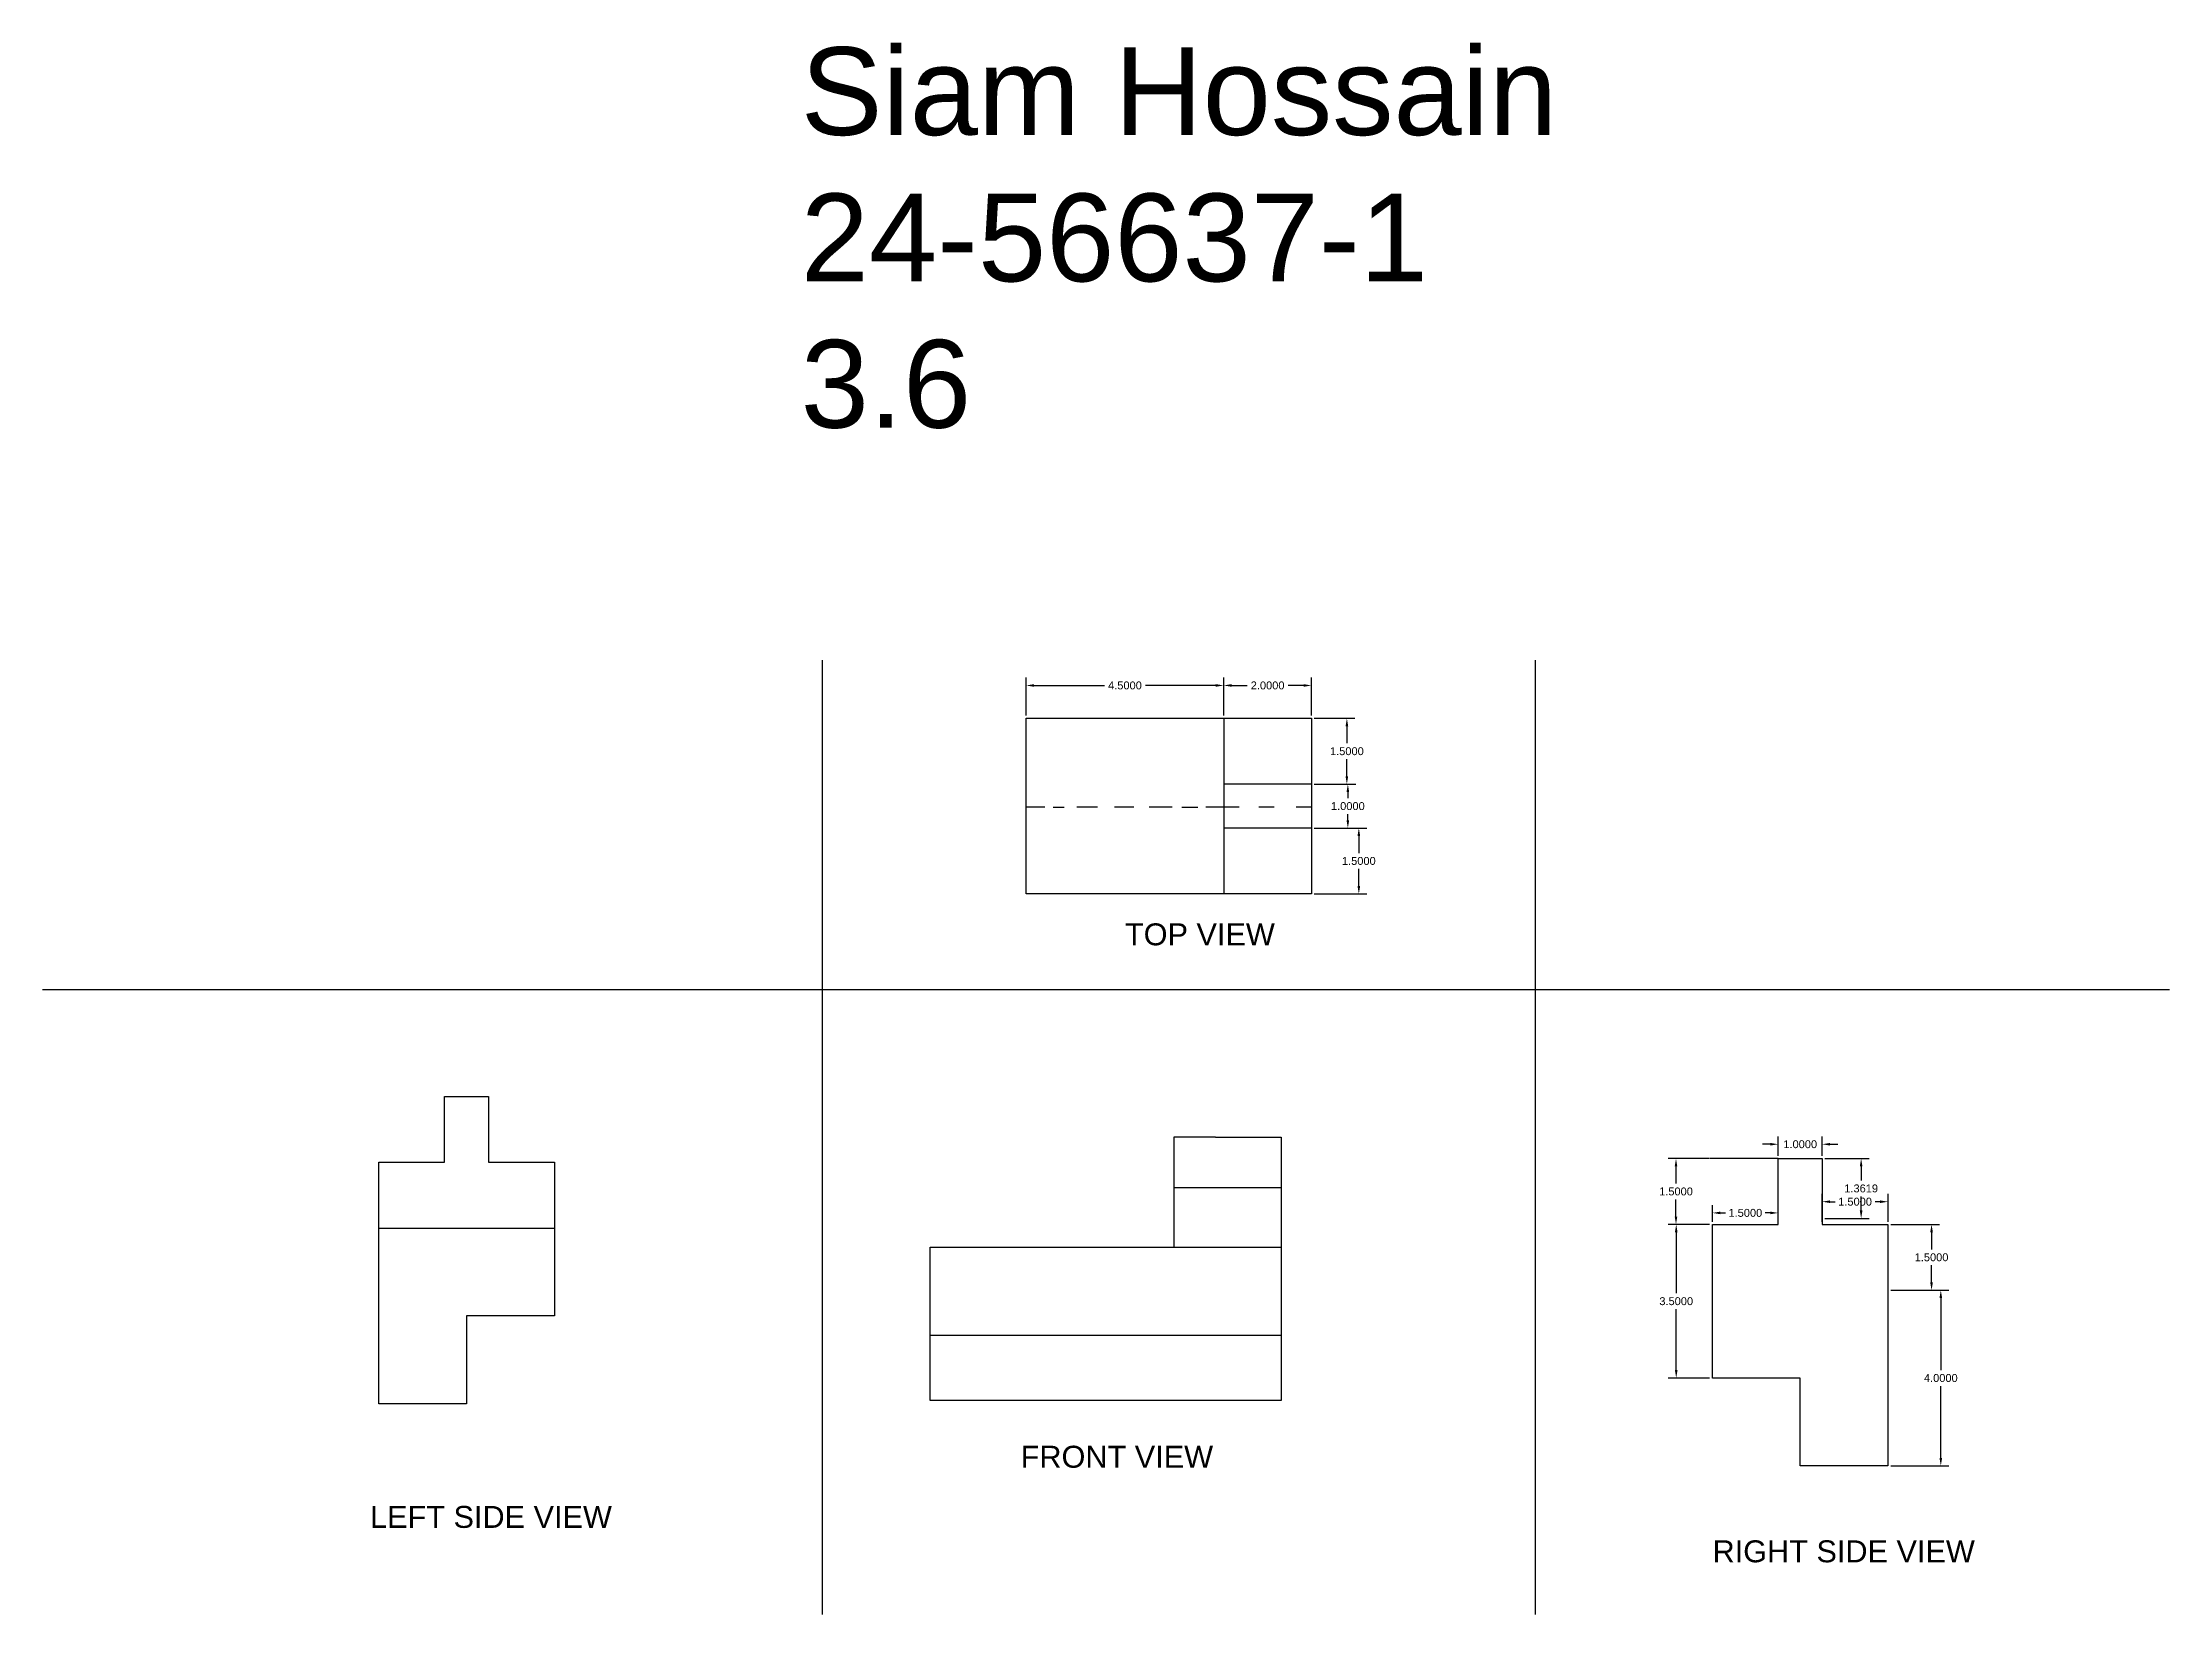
# Model space of a CAD drawing. Header units: millimetres. Extents: x 2582.3 to 2630.8, y 2222.2 to 2258.
import ezdxf

# ---------------------------------------------------------------- set-up
doc = ezdxf.new("R2010")
doc.units = ezdxf.units.MM
doc.styles.get("Standard").update_dxf_attribs({"font": 'Arial.ttf'})
doc.dimstyles.get("Standard").update_dxf_attribs({"dimtxt": 0.18, "dimasz": 0.18, "dimexe": 0.18, "dimexo": 0.0625, "dimgap": 0.09, "dimtad": 0, "dimtih": 1, "dimtoh": 1, "dimdec": 4, "dimzin": 0, "dimdsep": 46, "dimtxsty": 'Standard', "dimcen": 0.09, "dimadec": 0, "dimazin": 0, "dimtfac": 1, "dimtdec": 4, "dimtofl": 0, "dimtmove": 0, "dimatfit": 3, "dimfxl": 1, "dimtolj": 1, "dimtzin": 0, "dimarcsym": 0})

# ---------------------------------------------------------------- blocks, each defined once
blk = doc.blocks.new('*D2')
at = {"color": 0, "lineweight": -2, "transparency": 16777216}
for p, q in [((2604.712, 2242.639), (2604.712, 2243.505)), ((2604.892, 2243.325), (2606.495, 2243.325)), ((2609.032, 2243.325), (2607.429, 2243.325)), ((2609.212, 2242.639), (2609.212, 2243.505))]:
    blk.add_line(p, q, dxfattribs=at)
at = {"color": 0, "transparency": 16777216}
for points in [[(2604.892, 2243.355), (2604.892, 2243.295), (2604.712, 2243.325)], [(2609.032, 2243.355), (2609.032, 2243.295), (2609.212, 2243.325)]]:
    blk.add_solid(points, dxfattribs=at)
at = {"layer": 'Defpoints', "color": 0, "transparency": 16777216}
for p in [(2609.212, 2243.325), (2604.712, 2242.576), (2609.212, 2242.576)]:
    blk.add_point(p, dxfattribs=at)
at = {"color": 0, "transparency": 16777216, "insert": (2606.962, 2243.325), "char_height": 0.18, "attachment_point": 5}
blk.add_mtext('\\A1;4.5000', dxfattribs=at)
blk = doc.blocks.new('*D3')
at = {"color": 0, "lineweight": -2, "transparency": 16777216}
for p, q in [((2609.212, 2242.639), (2609.212, 2243.505)), ((2609.392, 2243.325), (2609.747, 2243.325)), ((2611.032, 2243.325), (2610.677, 2243.325)), ((2611.212, 2242.639), (2611.212, 2243.505))]:
    blk.add_line(p, q, dxfattribs=at)
at = {"color": 0, "transparency": 16777216}
for points in [[(2609.392, 2243.355), (2609.392, 2243.295), (2609.212, 2243.325)], [(2611.032, 2243.355), (2611.032, 2243.295), (2611.212, 2243.325)]]:
    blk.add_solid(points, dxfattribs=at)
at = {"layer": 'Defpoints', "color": 0, "transparency": 16777216}
for p in [(2611.212, 2243.325), (2609.212, 2242.576), (2611.212, 2242.576)]:
    blk.add_point(p, dxfattribs=at)
at = {"color": 0, "transparency": 16777216, "insert": (2610.212, 2243.325), "char_height": 0.18, "attachment_point": 5}
blk.add_mtext('\\A1;2.0000', dxfattribs=at)
blk = doc.blocks.new('*D4')
at = {"color": 0, "lineweight": -2, "transparency": 16777216}
for p, q in [((2611.275, 2242.576), (2612.198, 2242.576)), ((2612.018, 2242.396), (2612.018, 2242.008)), ((2612.018, 2241.256), (2612.018, 2241.644)), ((2611.275, 2241.076), (2612.198, 2241.076))]:
    blk.add_line(p, q, dxfattribs=at)
at = {"color": 0, "transparency": 16777216}
for points in [[(2611.988, 2242.396), (2612.048, 2242.396), (2612.018, 2242.576)], [(2611.988, 2241.256), (2612.048, 2241.256), (2612.018, 2241.076)]]:
    blk.add_solid(points, dxfattribs=at)
at = {"layer": 'Defpoints', "color": 0, "transparency": 16777216}
for p in [(2611.212, 2242.576), (2611.212, 2241.076), (2612.018, 2241.076)]:
    blk.add_point(p, dxfattribs=at)
at = {"color": 0, "transparency": 16777216, "insert": (2612.018, 2241.826), "char_height": 0.18, "attachment_point": 5}
blk.add_mtext('\\A1;1.5000', dxfattribs=at)
blk = doc.blocks.new('*D5')
at = {"color": 0, "lineweight": -2, "transparency": 16777216}
for p, q in [((2611.275, 2241.076), (2612.22, 2241.076)), ((2612.04, 2240.896), (2612.04, 2240.758)), ((2612.04, 2240.256), (2612.04, 2240.394)), ((2611.275, 2240.076), (2612.22, 2240.076))]:
    blk.add_line(p, q, dxfattribs=at)
at = {"color": 0, "transparency": 16777216}
for points in [[(2612.01, 2240.896), (2612.07, 2240.896), (2612.04, 2241.076)], [(2612.01, 2240.256), (2612.07, 2240.256), (2612.04, 2240.076)]]:
    blk.add_solid(points, dxfattribs=at)
at = {"layer": 'Defpoints', "color": 0, "transparency": 16777216}
for p in [(2611.212, 2241.076), (2611.212, 2240.076), (2612.04, 2240.076)]:
    blk.add_point(p, dxfattribs=at)
at = {"color": 0, "transparency": 16777216, "insert": (2612.04, 2240.576), "char_height": 0.18, "attachment_point": 5}
blk.add_mtext('\\A1;1.0000', dxfattribs=at)
blk = doc.blocks.new('*D6')
at = {"color": 0, "lineweight": -2, "transparency": 16777216}
for p, q in [((2611.275, 2240.076), (2612.47, 2240.076)), ((2612.29, 2239.896), (2612.29, 2239.508)), ((2612.29, 2238.756), (2612.29, 2239.144)), ((2611.275, 2238.576), (2612.47, 2238.576))]:
    blk.add_line(p, q, dxfattribs=at)
at = {"color": 0, "transparency": 16777216}
for points in [[(2612.26, 2239.896), (2612.32, 2239.896), (2612.29, 2240.076)], [(2612.26, 2238.756), (2612.32, 2238.756), (2612.29, 2238.576)]]:
    blk.add_solid(points, dxfattribs=at)
at = {"layer": 'Defpoints', "color": 0, "transparency": 16777216}
for p in [(2611.212, 2240.076), (2611.212, 2238.576), (2612.29, 2238.576)]:
    blk.add_point(p, dxfattribs=at)
at = {"color": 0, "transparency": 16777216, "insert": (2612.29, 2239.326), "char_height": 0.18, "attachment_point": 5}
blk.add_mtext('\\A1;1.5000', dxfattribs=at)
blk = doc.blocks.new('*D7')
at = {"color": 0, "lineweight": -2, "transparency": 16777216}
for p, q in [((2620.346, 2231.109), (2620.346, 2231.489)), ((2621.846, 2231.109), (2621.846, 2231.489)), ((2620.526, 2231.309), (2620.641, 2231.309)), ((2621.666, 2231.309), (2621.55, 2231.309))]:
    blk.add_line(p, q, dxfattribs=at)
at = {"color": 0, "transparency": 16777216}
for points in [[(2620.526, 2231.339), (2620.526, 2231.279), (2620.346, 2231.309)], [(2621.666, 2231.339), (2621.666, 2231.279), (2621.846, 2231.309)]]:
    blk.add_solid(points, dxfattribs=at)
at = {"layer": 'Defpoints', "color": 0, "transparency": 16777216}
for p in [(2620.346, 2231.047), (2621.846, 2231.309), (2621.846, 2231.047)]:
    blk.add_point(p, dxfattribs=at)
at = {"color": 0, "transparency": 16777216, "insert": (2621.096, 2231.309), "char_height": 0.18, "attachment_point": 5}
blk.add_mtext('\\A1;1.5000', dxfattribs=at)
blk = doc.blocks.new('*D9')
at = {"color": 0, "lineweight": -2, "transparency": 16777216}
for p, q in [((2621.846, 2232.609), (2621.846, 2233.053)), ((2622.846, 2232.609), (2622.846, 2233.053)), ((2621.666, 2232.873), (2621.486, 2232.873)), ((2623.026, 2232.873), (2623.206, 2232.873))]:
    blk.add_line(p, q, dxfattribs=at)
at = {"color": 0, "transparency": 16777216}
for points in [[(2621.666, 2232.903), (2621.666, 2232.843), (2621.846, 2232.873)], [(2623.026, 2232.903), (2623.026, 2232.843), (2622.846, 2232.873)]]:
    blk.add_solid(points, dxfattribs=at)
at = {"layer": 'Defpoints', "color": 0, "transparency": 16777216}
for p in [(2621.846, 2232.547), (2622.846, 2232.873), (2622.846, 2232.547)]:
    blk.add_point(p, dxfattribs=at)
at = {"color": 0, "transparency": 16777216, "insert": (2622.346, 2232.873), "char_height": 0.18, "attachment_point": 5}
blk.add_mtext('\\A1;1.0000', dxfattribs=at)
blk = doc.blocks.new('*D10')
at = {"color": 0, "lineweight": -2, "transparency": 16777216}
for p, q in [((2622.908, 2232.547), (2623.914, 2232.547)), ((2623.734, 2232.367), (2623.734, 2232.048)), ((2623.734, 2231.365), (2623.734, 2231.684)), ((2622.908, 2231.185), (2623.914, 2231.185))]:
    blk.add_line(p, q, dxfattribs=at)
at = {"color": 0, "transparency": 16777216}
for points in [[(2623.704, 2232.367), (2623.764, 2232.367), (2623.734, 2232.547)], [(2623.704, 2231.365), (2623.764, 2231.365), (2623.734, 2231.185)]]:
    blk.add_solid(points, dxfattribs=at)
at = {"layer": 'Defpoints', "color": 0, "transparency": 16777216}
for p in [(2622.846, 2232.547), (2622.846, 2231.185), (2623.734, 2231.185)]:
    blk.add_point(p, dxfattribs=at)
at = {"color": 0, "transparency": 16777216, "insert": (2623.734, 2231.866), "char_height": 0.18, "attachment_point": 5}
blk.add_mtext('\\A1;1.3619', dxfattribs=at)
blk = doc.blocks.new('*D11')
at = {"color": 0, "lineweight": -2, "transparency": 16777216}
for p, q in [((2622.846, 2231.109), (2622.846, 2231.744)), ((2623.026, 2231.564), (2623.141, 2231.564)), ((2624.166, 2231.564), (2624.05, 2231.564)), ((2624.346, 2231.109), (2624.346, 2231.744))]:
    blk.add_line(p, q, dxfattribs=at)
at = {"color": 0, "transparency": 16777216}
for points in [[(2623.026, 2231.594), (2623.026, 2231.534), (2622.846, 2231.564)], [(2624.166, 2231.594), (2624.166, 2231.534), (2624.346, 2231.564)]]:
    blk.add_solid(points, dxfattribs=at)
at = {"layer": 'Defpoints', "color": 0, "transparency": 16777216}
for p in [(2624.346, 2231.564), (2622.846, 2231.047), (2624.346, 2231.047)]:
    blk.add_point(p, dxfattribs=at)
at = {"color": 0, "transparency": 16777216, "insert": (2623.596, 2231.564), "char_height": 0.18, "attachment_point": 5}
blk.add_mtext('\\A1;1.5000', dxfattribs=at)
blk = doc.blocks.new('*D12')
at = {"color": 0, "lineweight": -2, "transparency": 16777216}
for p, q in [((2624.408, 2231.047), (2625.518, 2231.047)), ((2625.338, 2230.867), (2625.338, 2230.479)), ((2625.338, 2229.727), (2625.338, 2230.115)), ((2624.408, 2229.547), (2625.518, 2229.547))]:
    blk.add_line(p, q, dxfattribs=at)
at = {"color": 0, "transparency": 16777216}
for points in [[(2625.308, 2230.867), (2625.368, 2230.867), (2625.338, 2231.047)], [(2625.308, 2229.727), (2625.368, 2229.727), (2625.338, 2229.547)]]:
    blk.add_solid(points, dxfattribs=at)
at = {"layer": 'Defpoints', "color": 0, "transparency": 16777216}
for p in [(2624.346, 2231.047), (2624.346, 2229.547), (2625.338, 2229.547)]:
    blk.add_point(p, dxfattribs=at)
at = {"color": 0, "transparency": 16777216, "insert": (2625.338, 2230.297), "char_height": 0.18, "attachment_point": 5}
blk.add_mtext('\\A1;1.5000', dxfattribs=at)
blk = doc.blocks.new('*D13')
at = {"color": 0, "lineweight": -2, "transparency": 16777216}
for p, q in [((2624.408, 2229.547), (2625.729, 2229.547)), ((2625.549, 2229.367), (2625.549, 2227.729)), ((2625.549, 2225.727), (2625.549, 2227.365)), ((2624.408, 2225.547), (2625.729, 2225.547))]:
    blk.add_line(p, q, dxfattribs=at)
at = {"color": 0, "transparency": 16777216}
for points in [[(2625.519, 2229.367), (2625.579, 2229.367), (2625.549, 2229.547)], [(2625.519, 2225.727), (2625.579, 2225.727), (2625.549, 2225.547)]]:
    blk.add_solid(points, dxfattribs=at)
at = {"layer": 'Defpoints', "color": 0, "transparency": 16777216}
for p in [(2624.346, 2229.547), (2624.346, 2225.547), (2625.549, 2225.547)]:
    blk.add_point(p, dxfattribs=at)
at = {"color": 0, "transparency": 16777216, "insert": (2625.549, 2227.547), "char_height": 0.18, "attachment_point": 5}
blk.add_mtext('\\A1;4.0000', dxfattribs=at)
blk = doc.blocks.new('*D14')
at = {"color": 0, "lineweight": -2, "transparency": 16777216}
for p, q in [((2620.283, 2231.047), (2619.341, 2231.047)), ((2619.521, 2230.867), (2619.521, 2229.479)), ((2619.521, 2227.727), (2619.521, 2229.115)), ((2620.283, 2227.547), (2619.341, 2227.547))]:
    blk.add_line(p, q, dxfattribs=at)
at = {"color": 0, "transparency": 16777216}
for points in [[(2619.491, 2230.867), (2619.551, 2230.867), (2619.521, 2231.047)], [(2619.491, 2227.727), (2619.551, 2227.727), (2619.521, 2227.547)]]:
    blk.add_solid(points, dxfattribs=at)
at = {"layer": 'Defpoints', "color": 0, "transparency": 16777216}
for p in [(2620.346, 2231.047), (2619.521, 2227.547), (2620.346, 2227.547)]:
    blk.add_point(p, dxfattribs=at)
at = {"color": 0, "transparency": 16777216, "insert": (2619.521, 2229.297), "char_height": 0.18, "attachment_point": 5}
blk.add_mtext('\\A1;3.5000', dxfattribs=at)
blk = doc.blocks.new('*D15')
at = {"color": 0, "lineweight": -2, "transparency": 16777216}
for p, q in [((2620.283, 2232.547), (2619.336, 2232.547)), ((2619.516, 2232.367), (2619.516, 2231.979)), ((2619.516, 2231.227), (2619.516, 2231.615)), ((2620.283, 2231.047), (2619.336, 2231.047))]:
    blk.add_line(p, q, dxfattribs=at)
at = {"color": 0, "transparency": 16777216}
for points in [[(2619.486, 2232.367), (2619.546, 2232.367), (2619.516, 2232.547)], [(2619.486, 2231.227), (2619.546, 2231.227), (2619.516, 2231.047)]]:
    blk.add_solid(points, dxfattribs=at)
at = {"layer": 'Defpoints', "color": 0, "transparency": 16777216}
for p in [(2619.516, 2232.547), (2620.346, 2232.547), (2620.346, 2231.047)]:
    blk.add_point(p, dxfattribs=at)
at = {"color": 0, "transparency": 16777216, "insert": (2619.516, 2231.797), "char_height": 0.18, "attachment_point": 5}
blk.add_mtext('\\A1;1.5000', dxfattribs=at)

msp = doc.modelspace()

# ---------------------------------------------------------------- linework, layer by layer
for p, q in [((2600.06024, 2243.9041), (2600.06024, 2222.16148)), ((2616.3041, 2243.9041), (2616.3041, 2222.16148)), ((2604.71228, 2242.57618), (2609.21228, 2242.57618)), ((2604.71228, 2238.57618), (2604.71228, 2242.57618)), ((2609.21228, 2242.57618), (2611.21228, 2242.57618)), ((2609.21228, 2242.57618), (2609.21228, 2238.57618)), ((2611.21228, 2242.57618), (2611.21228, 2241.07618)), ((2611.21228, 2241.07618), (2609.21228, 2241.07618)), ((2611.21228, 2241.07618), (2611.21228, 2240.07618)), ((2604.71228, 2240.56199), (2605.13495, 2240.56199)), ((2605.32284, 2240.55504), (2605.58031, 2240.55504)), ((2605.86561, 2240.56199), (2606.33881, 2240.56199)), ((2606.72154, 2240.56199), (2607.1669, 2240.56199)), ((2607.51484, 2240.56199), (2608.03674, 2240.56199)), ((2608.25941, 2240.55504), (2608.62127, 2240.55504)), ((2608.8022, 2240.56199), (2609.21228, 2240.56199)), ((2609.21228, 2240.56199), (2609.56766, 2240.56199)), ((2610.01302, 2240.56199), (2610.36096, 2240.56199)), ((2610.862, 2240.56199), (2611.21228, 2240.56199)), ((2611.21228, 2240.07618), (2609.21228, 2240.07618)), ((2611.21228, 2240.07618), (2611.21228, 2238.57618)), ((2611.21228, 2238.57618), (2604.71228, 2238.57618)), ((2582.30176, 2236.39883), (2630.75836, 2236.39883)), ((2591.4618, 2232.46156), (2591.4618, 2233.96156)), ((2591.4618, 2233.96156), (2592.4618, 2233.96156)), ((2592.4618, 2233.96156), (2592.4618, 2232.46156)), ((2609.02214, 2233.03218), (2608.0744, 2233.03218)), ((2608.0744, 2233.03218), (2608.0744, 2230.53218)), ((2609.02214, 2233.03218), (2610.52214, 2233.03218)), ((2610.52214, 2233.03218), (2610.52214, 2228.03218)), ((2589.9618, 2232.46156), (2591.4618, 2232.46156)), ((2589.9618, 2230.96156), (2589.9618, 2232.46156)), ((2592.4618, 2232.46156), (2593.9618, 2232.46156)), ((2593.9618, 2232.46156), (2593.9618, 2228.96156)), ((2621.84553, 2232.54681), (2620.29711, 2232.54681)), ((2621.84553, 2231.04681), (2621.84553, 2232.54681)), ((2621.84553, 2232.54681), (2622.84553, 2232.54681)), ((2622.84553, 2232.54681), (2622.84553, 2231.04681)), ((2608.0744, 2231.88892), (2610.52214, 2231.88892)), ((2589.9618, 2226.96156), (2589.9618, 2230.96156)), ((2589.9618, 2230.96156), (2593.9618, 2230.96156)), ((2620.34553, 2231.04681), (2621.84553, 2231.04681)), ((2620.34553, 2227.54681), (2620.34553, 2231.04681)), ((2621.84553, 2231.04681), (2621.84553, 2231.04681)), ((2622.84553, 2231.04681), (2624.34553, 2231.04681)), ((2624.34553, 2231.04681), (2624.34553, 2229.54681)), ((2602.52214, 2227.03218), (2602.52214, 2230.53218)), ((2602.52214, 2230.53218), (2610.52214, 2230.53218)), ((2624.34553, 2229.54681), (2624.34553, 2225.54681)), ((2593.9618, 2228.96156), (2591.9618, 2228.96156)), ((2591.9618, 2228.96156), (2591.9618, 2226.96156)), ((2602.52214, 2228.52448), (2610.52214, 2228.52448)), ((2610.52214, 2228.03218), (2610.52214, 2227.03218)), ((2622.34553, 2227.54681), (2620.34553, 2227.54681)), ((2622.34553, 2225.54681), (2622.34553, 2227.54681)), ((2591.9618, 2226.96156), (2589.9618, 2226.96156)), ((2610.52214, 2227.03218), (2602.52214, 2227.03218)), ((2624.34553, 2225.54681), (2622.34553, 2225.54681))]:
    msp.add_line(p, q)

# ---------------------------------------------------------------- texts
at = {"attachment_point": 1}
for s, width, insert, char_height in [('Siam Hossain \\P24-56637-1\\P3.6', 18.8451805, (2599.57487, 2257.86461), 2), ('TOP VIEW', 12.1674367, (2606.96205, 2237.9054), 0.5), ('FRONT VIEW', 8.0773757, (2604.58583, 2226.00441), 0.5), ('LEFT SIDE VIEW', 11.7639846, (2589.76353, 2224.63375), 0.5), ('RIGHT SIDE VIEW\\P^I', 9.303781, (2620.34872, 2223.84978), 0.5)]:
    msp.add_mtext_dynamic_manual_height_columns(s, width=width, gutter_width=12.5, heights=[0], dxfattribs=dict(at, insert=insert, char_height=char_height))

# ---------------------------------------------------------------- dimensions: what is measured, and where the dimension line sits
for base, p1, p2, picture, middle in [((2609.21228, 2243.32511), (2604.71228, 2242.57618), (2609.21228, 2242.57618), '*D2', (2606.96228, 2243.32511)), ((2611.21228, 2243.32511), (2609.21228, 2242.57618), (2611.21228, 2242.57618), '*D3', (2610.21228, 2243.32511)), ((2622.84553, 2232.87278), (2621.84553, 2232.54681), (2622.84553, 2232.54681), '*D9', (2622.34553, 2232.87278)), ((2621.84553, 2231.30883), (2620.34553, 2231.04681), (2621.84553, 2231.04681), '*D7', (2621.09553, 2231.30883)), ((2624.34553, 2231.56433), (2622.84553, 2231.04681), (2624.34553, 2231.04681), '*D11', (2623.59553, 2231.56433))]:
    dim = msp.add_linear_dim(base=base, p1=p1, p2=p2, dimstyle='Standard')
    dim.commit()
    dim.dimension.update_dxf_attribs({"geometry": picture, "text_midpoint": middle})
for base, p1, p2, picture, middle in [((2612.01753, 2241.07618), (2611.21228, 2242.57618), (2611.21228, 2241.07618), '*D4', (2612.01753, 2241.82618)), ((2612.0402, 2240.07618), (2611.21228, 2241.07618), (2611.21228, 2240.07618), '*D5', (2612.0402, 2240.57618)), ((2612.2902, 2238.57618), (2611.21228, 2240.07618), (2611.21228, 2238.57618), '*D6', (2612.2902, 2239.32618)), ((2619.51562, 2232.54681), (2620.34553, 2231.04681), (2620.34553, 2232.54681), '*D15', (2619.51562, 2231.79681)), ((2623.73426, 2231.18495), (2622.84553, 2232.54681), (2622.84553, 2231.18495), '*D10', (2623.73426, 2231.86588)), ((2619.52132, 2227.54681), (2620.34553, 2231.04681), (2620.34553, 2227.54681), '*D14', (2619.52132, 2229.29681)), ((2625.33771, 2229.54681), (2624.34553, 2231.04681), (2624.34553, 2229.54681), '*D12', (2625.33771, 2230.29681)), ((2625.54856, 2225.54681), (2624.34553, 2229.54681), (2624.34553, 2225.54681), '*D13', (2625.54856, 2227.54681))]:
    dim = msp.add_linear_dim(base=base, p1=p1, p2=p2, angle=90, dimstyle='Standard')
    dim.commit()
    dim.dimension.update_dxf_attribs({"geometry": picture, "text_midpoint": middle})

doc.saveas('drawing.dxf')
